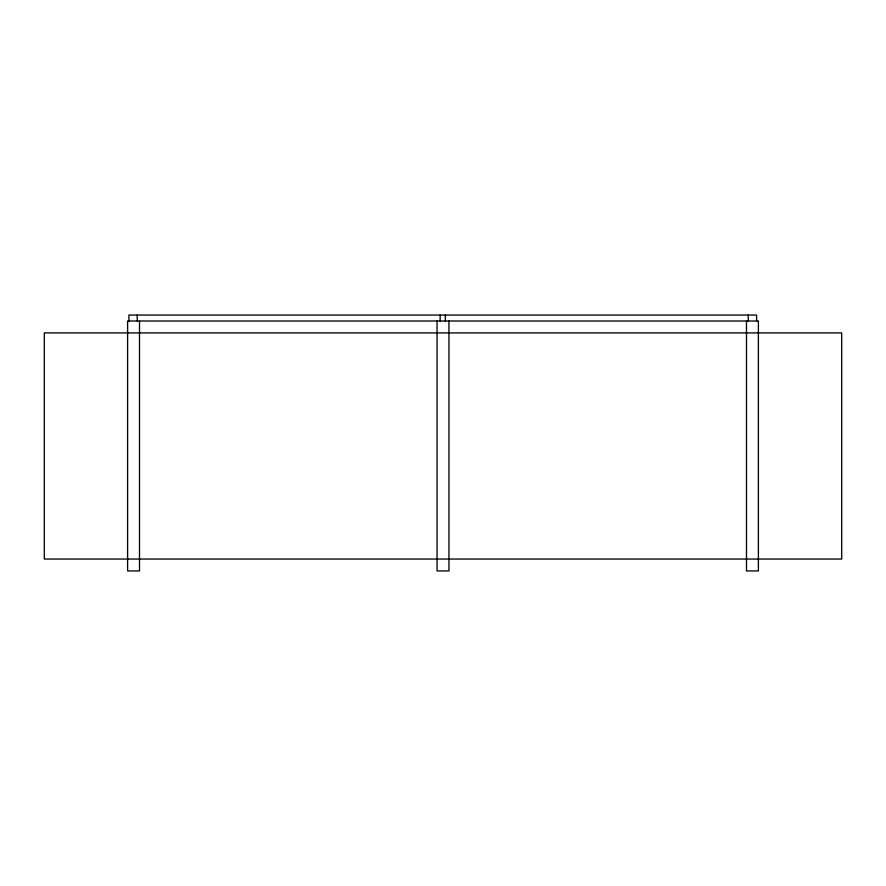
<?xml version="1.0" encoding="UTF-8"?>
<svg xmlns="http://www.w3.org/2000/svg" width="886" height="886" viewBox="0 0 886 886"><rect width="100%" height="100%" fill="white"/><g stroke="black" fill="none" stroke-linecap="round" stroke-linejoin="round"><path stroke-width="1.33" d="M127.362 332.914L44.3 332.914L44.3 559.044L127.362 559.044M127.606 332.914L758.394 332.914M758.637 332.914L841.7 332.914L841.7 559.044L758.637 559.044M127.606 559.044L758.394 559.044M756.6 321.009L756.6 315.062L128.924 315.062L128.924 321.009M748.271 315.062L748.271 321.009M746.488 321.009L746.488 570.938L758.394 570.938L758.394 321.009L127.606 321.009L127.606 570.938L139.512 570.938L139.512 321.009M448.947 321.009L448.947 570.938L437.053 570.938L437.053 321.009M445.381 315.062L445.381 321.009M440.143 315.062L440.143 321.009M137.252 315.062L137.252 321.009"/></g></svg>
